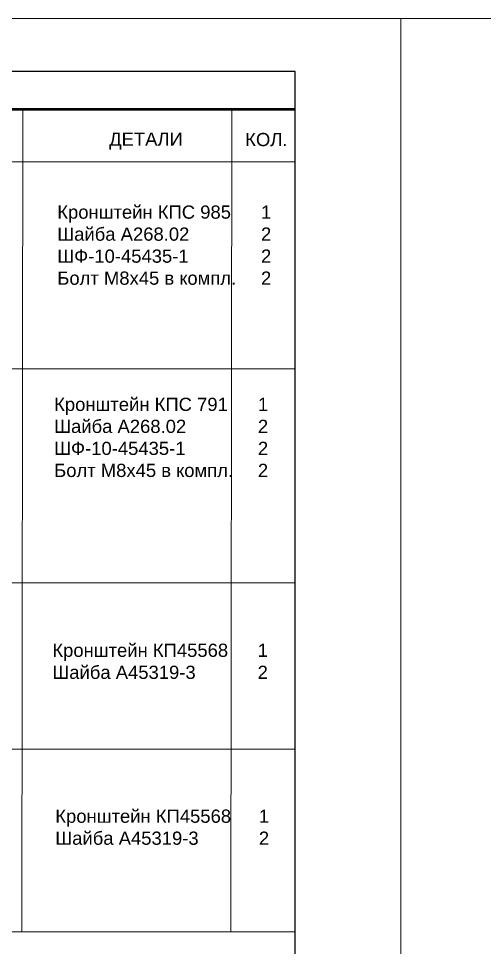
# Model space of a CAD drawing. Extents: x -37 to 4620, y -49 to 348.
# Drawn here: x 2027.6 to 2115.9, y 121.2 to 297 of the extents above; entities that cross this region are included whole.
import ezdxf

# ---------------------------------------------------------------- set-up
doc = ezdxf.new("R2010")
doc.units = 0
doc.header["$LTSCALE"] = 5
doc.layers.get('0').update_dxf_attribs({"linetype": 'CONTINUOUS', "lineweight": 30})
for name, color, linetype, lineweight in [('3', 1, 'CONTINUOUS', 20), ('Рамки', 1, 'CONTINUOUS', 15), ('Текстовый', 7, 'CONTINUOUS', 9)]:
    doc.layers.add(name, color=color, linetype=linetype, lineweight=lineweight)
doc.layers.add('Скрытые', color=14, linetype='CONTINUOUS', plot=False)
doc.styles.add('Каталожный', font='arial.ttf', dxfattribs={"height": 2.5})

msp = doc.modelspace()

# ---------------------------------------------------------------- linework, layer by layer
at = {"linetype": 'Continuous', "lineweight": 50}
msp.add_line((1915, 279.851), (2080, 279.857, 0.033), dxfattribs=at)
at = {"layer": '3', "color": 0, "linetype": 'Continuous'}
msp.add_line((1915, 269.851, -764.744), (2080, 269.851), dxfattribs=at)
at = {"layer": 'Рамки'}
for p, q in [((2028.447, 279.851), (2028.249, 124.137)), ((2068, 279.858), (2067.803, 124.144)), ((2080, 279.858), (2080, 124.144))]:
    msp.add_line(p, q, dxfattribs=at)
at = {"layer": 'Рамки', "linetype": 'Continuous'}
for p, q in [((1915, 230.698), (2079.802, 230.699)), ((1915, 190.201), (2079.802, 190.202)), ((1915, 158.721), (2079.802, 158.721)), ((1915, 124.143), (2080, 124.144))]:
    msp.add_line(p, q, dxfattribs=at)
for points in [[(2100, 297), (1890, 297), (1890, 0), (2100, 0)], [(2100, 297), (2310, 297), (2310, 0), (2100, 0)]]:
    msp.add_lwpolyline(points, close=True, dxfattribs=at)
at = {"layer": 'Скрытые', "linetype": 'Continuous'}
msp.add_lwpolyline([(2080, 10), (2080, 287), (1915, 287), (1915, 10)], close=True, dxfattribs=at)

# ---------------------------------------------------------------- texts
at = {"layer": 'Текстовый', "color": 1, "linetype": 'Continuous', "char_height": 2.5, "style": 'Каталожный'}
for s, insert, width, attachment_point in [('\\pxqc;ДЕТАЛИ', (2051.748, 273.818, 0.049), 39.54595, 5), ('\\pxqc;КОЛ.', (2074.551, 274.085, 0.049), 7.89879, 5), ('\\pxql;Кронштейн КПС 985\\PШайба А268.02\\PШФ-10-45435-1\\PБолт М8х45 в компл.', (2034.95, 261.617), 39.58289, 1), ('\\pxqc;1\\P2\\P2\\P2', (2068.65, 261.617), 11.7315, 1), ('\\pxql;Кронштейн КПС 791\\PШайба А268.02\\PШФ-10-45435-1\\PБолт М8х45 в компл.', (2034.354, 225.223), 39.58289, 1), ('\\pxqc;1\\P2\\P2\\P2', (2068.054, 225.223), 11.7315, 1), ('\\pxql;Кронштейн КП45568\\PШайба А45319-3', (2034.016, 178.667), 37.15421, 1), ('\\pxqc;1\\P2', (2068.005, 178.667), 11.7315, 1), ('\\pxql;Кронштейн КП45568\\PШайба А45319-3', (2034.576, 147.262), 37.15421, 1), ('\\pxqc;1\\P2', (2068.238, 147.262), 11.7315, 1)]:
    msp.add_mtext(s, dxfattribs=dict(at, insert=insert, width=width, attachment_point=attachment_point))

doc.saveas('drawing.dxf')
